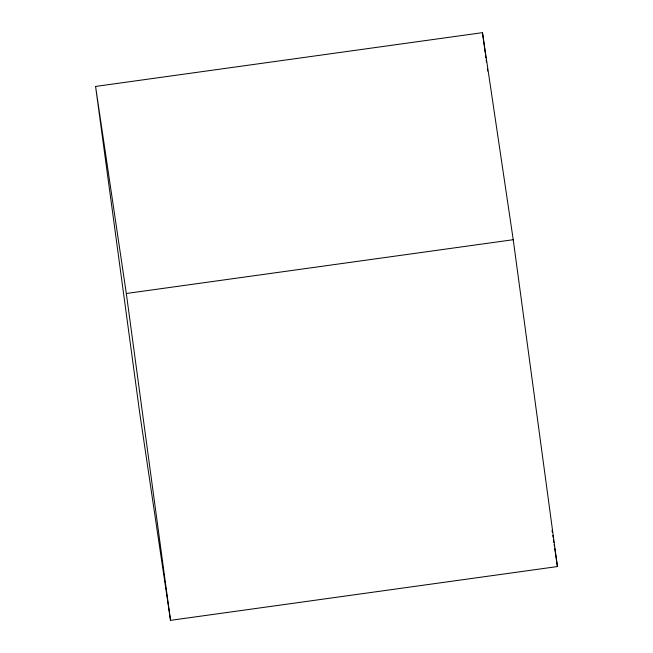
<?xml version="1.0" encoding="UTF-8"?>
<svg xmlns="http://www.w3.org/2000/svg" width="653" height="653" viewBox="0 0 653 653"><rect width="100%" height="100%" fill="white"/><g stroke="black" fill="none" stroke-linecap="round" stroke-linejoin="round"><path stroke-width="0.98" d="M95.575 86.441L482.485 32.65L513.234 239.708L557.425 566.559L170.515 620.35L139.766 413.292L95.575 86.441L126.323 293.499L170.515 620.35M126.323 293.499L513.234 239.708M552.054 530.375L552.348 532.391M552.797 535.403L553.099 537.411M553.393 539.427L553.842 542.439M554.144 544.447L554.438 546.463M554.74 548.471L557.425 566.559M482.485 32.65L485.212 52.828M485.489 54.844L485.897 57.872M486.167 59.888L486.444 61.904M487.399 68.965L487.669 70.981"/></g></svg>
